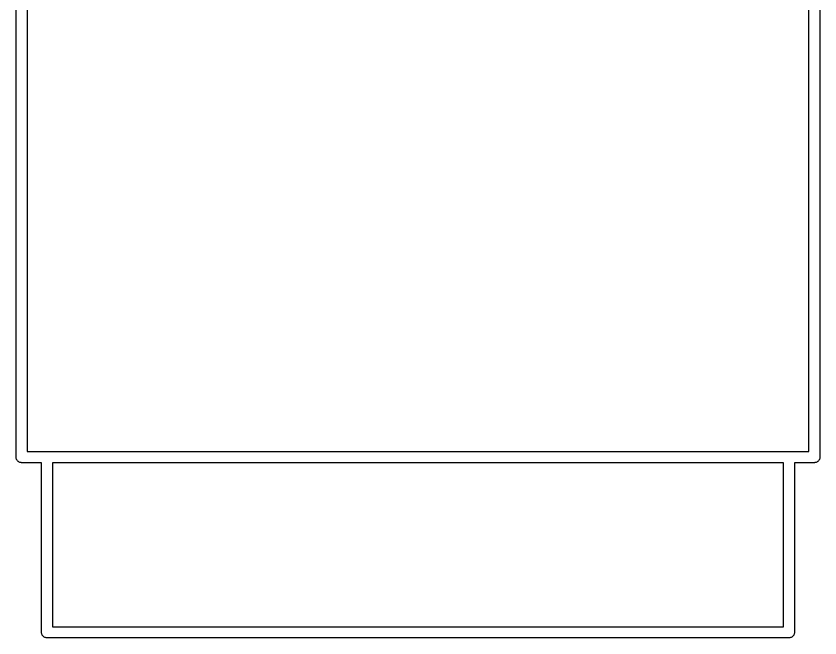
# Model space of a CAD drawing. Extents: x 0 to 76, y -93 to 16.
# Drawn here: x 58.08 to 68.92, y -35.41 to -27.03 of the extents above; entities that cross this region are included whole.
import ezdxf

# ---------------------------------------------------------------- set-up
doc = ezdxf.new("R2010")
doc.units = 0
doc.header["$MEASUREMENT"] = 0
doc.layers.add('BLACK', color=7, linetype='CONTINUOUS')

msp = doc.modelspace()

# ---------------------------------------------------------------- linework, layer by layer
at = {"layer": 'Black'}
for p, q in [((68.7717, -32.8973), (68.7717, -23.3953)), ((68.9217, -23.3203), (68.9217, -32.9723)), ((58.0783, -32.9723), (58.0783, -23.9664)), ((58.2283, -24.0196), (58.2283, -32.8973)), ((58.2283, -32.8973), (68.7717, -32.8973)), ((58.0794, -32.9788), (58.0783, -32.9723)), ((58.0794, -32.9853), (58.0794, -32.9788)), ((58.0817, -32.9915), (58.0794, -32.9853)), ((58.0828, -32.998), (58.0817, -32.9915)), ((58.0861, -33.0036), (58.0828, -32.998)), ((58.0883, -33.0098), (58.0861, -33.0036)), ((58.0926, -33.0148), (58.0883, -33.0098)), ((58.0958, -33.0205), (58.0926, -33.0148)), ((58.1009, -33.0247), (58.0958, -33.0205)), ((58.1051, -33.0298), (58.1009, -33.0247)), ((58.1108, -33.033), (58.1051, -33.0298)), ((58.1158, -33.0373), (58.1108, -33.033)), ((58.122, -33.0395), (58.1158, -33.0373)), ((58.1276, -33.0428), (58.122, -33.0395)), ((58.1341, -33.0439), (58.1276, -33.0428)), ((58.1403, -33.0462), (58.1341, -33.0439)), ((58.1468, -33.0462), (58.1403, -33.0462)), ((58.1533, -33.0473), (58.1468, -33.0462)), ((58.4212, -33.0473), (58.1533, -33.0473)), ((58.4212, -35.3345), (58.4212, -33.0473)), ((58.5712, -33.0473), (58.5712, -35.2595)), ((68.4288, -33.0473), (58.5712, -33.0473)), ((68.4288, -35.2595), (68.4288, -33.0473)), ((68.8467, -33.0473), (68.5788, -33.0473)), ((68.5788, -33.0473), (68.5788, -35.3345)), ((68.8532, -33.0462), (68.8467, -33.0473)), ((68.8597, -33.0462), (68.8532, -33.0462)), ((68.8659, -33.0439), (68.8597, -33.0462)), ((68.8724, -33.0428), (68.8659, -33.0439)), ((68.878, -33.0395), (68.8724, -33.0428)), ((68.8842, -33.0373), (68.878, -33.0395)), ((68.8892, -33.033), (68.8842, -33.0373)), ((68.8949, -33.0298), (68.8892, -33.033)), ((68.8991, -33.0247), (68.8949, -33.0298)), ((68.9042, -33.0205), (68.8991, -33.0247)), ((68.9074, -33.0148), (68.9042, -33.0205)), ((68.9117, -33.0098), (68.9074, -33.0148)), ((68.9139, -33.0036), (68.9117, -33.0098)), ((68.9172, -32.998), (68.9139, -33.0036)), ((68.9183, -32.9915), (68.9172, -32.998)), ((68.9206, -32.9853), (68.9183, -32.9915)), ((68.9217, -32.9723), (68.9206, -32.9788)), ((68.9206, -32.9788), (68.9206, -32.9853)), ((58.4223, -35.341), (58.4212, -35.3345)), ((58.4223, -35.3475), (58.4223, -35.341)), ((58.4246, -35.3537), (58.4223, -35.3475)), ((58.5712, -35.2595), (68.4288, -35.2595)), ((68.5777, -35.3475), (68.5754, -35.3537)), ((68.5788, -35.3345), (68.5777, -35.341)), ((68.5777, -35.341), (68.5777, -35.3475)), ((58.4257, -35.3602), (58.4246, -35.3537)), ((58.429, -35.3658), (58.4257, -35.3602)), ((58.4312, -35.372), (58.429, -35.3658)), ((58.4355, -35.377), (58.4312, -35.372)), ((58.4387, -35.3827), (58.4355, -35.377)), ((58.4438, -35.3869), (58.4387, -35.3827)), ((58.448, -35.392), (58.4438, -35.3869)), ((58.4537, -35.3952), (58.448, -35.392)), ((58.4587, -35.3995), (58.4537, -35.3952)), ((58.4649, -35.4017), (58.4587, -35.3995)), ((58.4705, -35.405), (58.4649, -35.4017)), ((58.477, -35.4061), (58.4705, -35.405)), ((58.4832, -35.4084), (58.477, -35.4061)), ((58.4897, -35.4084), (58.4832, -35.4084)), ((58.4962, -35.4095), (58.4897, -35.4084)), ((68.5038, -35.4095), (58.4962, -35.4095)), ((68.5103, -35.4084), (68.5038, -35.4095)), ((68.5168, -35.4084), (68.5103, -35.4084)), ((68.523, -35.4061), (68.5168, -35.4084)), ((68.5295, -35.405), (68.523, -35.4061)), ((68.5351, -35.4017), (68.5295, -35.405)), ((68.5413, -35.3995), (68.5351, -35.4017)), ((68.5463, -35.3952), (68.5413, -35.3995)), ((68.552, -35.392), (68.5463, -35.3952)), ((68.5562, -35.3869), (68.552, -35.392)), ((68.5613, -35.3827), (68.5562, -35.3869)), ((68.5645, -35.377), (68.5613, -35.3827)), ((68.5688, -35.372), (68.5645, -35.377)), ((68.571, -35.3658), (68.5688, -35.372)), ((68.5743, -35.3602), (68.571, -35.3658)), ((68.5754, -35.3537), (68.5743, -35.3602))]:
    msp.add_line(p, q, dxfattribs=at)

doc.saveas('drawing.dxf')
